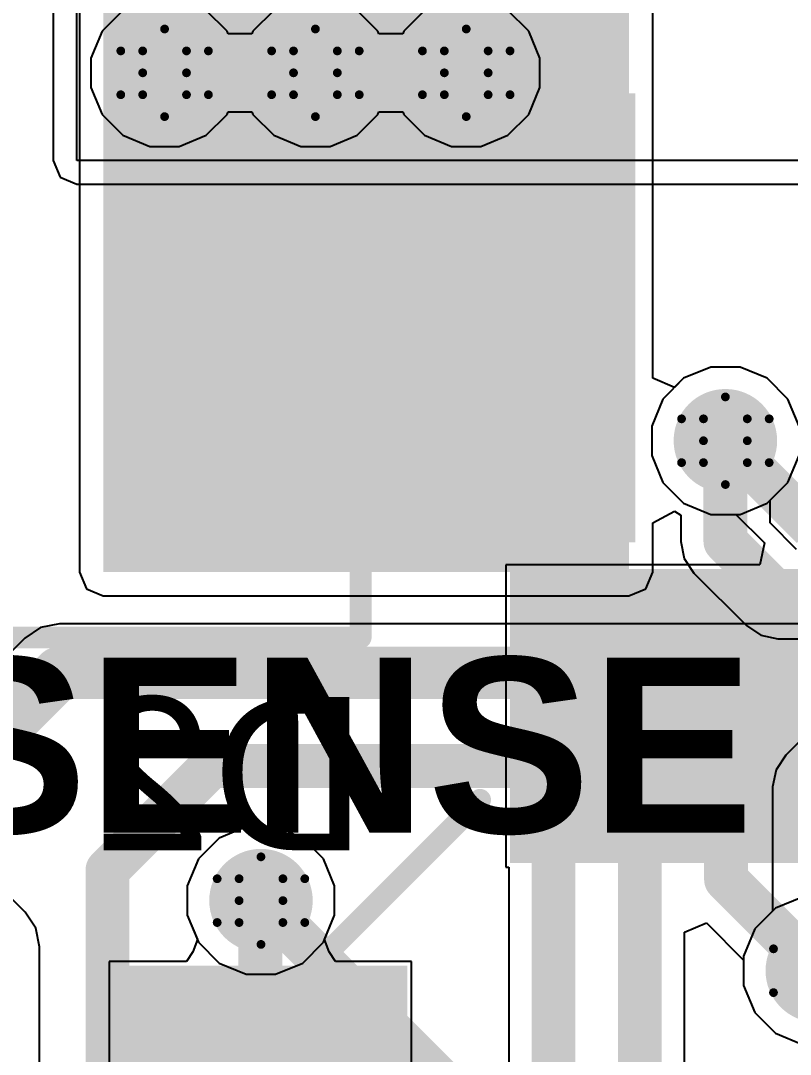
# Model space of a CAD drawing. Header units: inches. Extents: x -4 to 389, y 0 to 108.
# Drawn here: x 11.38 to 15.85, y 31.06 to 37.06 of the extents above; entities that cross this region are included whole.
import ezdxf

# ---------------------------------------------------------------- set-up
doc = ezdxf.new("R2010")
doc.units = ezdxf.units.IN
for name, color, linetype in [('Bottom Layer', 5, 'Continuous'), ('Bottom Overlay', 54, 'Continuous'), ('Bottom Paste', 16, 'Continuous'), ('Bottom Solder', 6, 'Continuous'), ('Drill Drawing', 1, 'Continuous'), ('Signal_1', 16, 'Continuous'), ('Signal_2', 76, 'Continuous'), ('Top Layer', 1, 'Continuous'), ('Top Overlay', 2, 'Continuous'), ('Top Paste', 8, 'Continuous'), ('Top Solder', 216, 'Continuous'), ('Via Holes', 16, 'Continuous')]:
    doc.layers.add(name, color=color, linetype=linetype)
doc.styles.add('Arial', font='', dxfattribs={"height": 0.2})
doc.styles.add('Arial_Bold', font='', dxfattribs={"height": 0.2})
doc.styles.get('Arial').set_extended_font_data('Arial')
doc.styles.get('Arial_Bold').set_extended_font_data('Arial', bold=True)

msp = doc.modelspace()

# ---------------------------------------------------------------- hatches: boundary and pattern name
at = {"layer": 'Bottom Layer'}
for points in [[(11.8618, 33.8582), (14.9098, 33.8582), (14.9098, 37.1094), (11.8618, 37.1094)], [(12.04400944, 34.13339884), (12.04400944, 36.53339912), (14.84400892, 36.53339912), (14.84400892, 34.13339884)]]:
    msp.add_hatch(color=5, dxfattribs=at).paths.add_polyline_path(points)
h = msp.add_hatch(color=5, dxfattribs=at)
edge = h.paths.add_edge_path()
edge.add_arc((12.2174, 36.7538), 0.2999994, 0, 360)
h = msp.add_hatch(color=5, dxfattribs=at)
edge = h.paths.add_edge_path()
edge.add_arc((13.0918204, 36.7538), 0.2999994, 0, 360)
h = msp.add_hatch(color=5, dxfattribs=at)
edge = h.paths.add_edge_path()
edge.add_arc((13.9662408, 36.7538), 0.2999994, 0, 360)
h = msp.add_hatch(color=5, dxfattribs=at)
edge = h.paths.add_edge_path()
edge.add_arc((15.46861524, 34.6202), 0.2999994, 0, 360)
h = msp.add_hatch(color=5, dxfattribs=at)
edge = h.paths.add_edge_path()
edge.add_arc((12.77621524, 31.9532), 0.2999994, 0, 360)
h = msp.add_hatch(color=5, dxfattribs=at)
edge = h.paths.add_edge_path()
edge.add_arc((16.00154788, 31.5468), 0.2999994, 0, 360)
at = {"layer": 'Bottom Paste'}
msp.add_hatch(color=16, dxfattribs=at).paths.add_polyline_path([(12.04400944, 34.13339884), (12.04400944, 36.53339912), (14.84400892, 36.53339912), (14.84400892, 34.13339884)])
at = {"layer": 'Bottom Solder'}
msp.add_hatch(color=6, dxfattribs=at).paths.add_polyline_path([(11.94240944, 34.03179884), (11.94240944, 36.63499912), (14.94560892, 36.63499912), (14.94560892, 34.03179884)])
at = {"layer": 'Signal_1'}
h = msp.add_hatch(color=16, dxfattribs=at)
edge = h.paths.add_edge_path()
edge.add_arc((12.2174, 36.7538), 0.2999994, 0, 360)
h = msp.add_hatch(color=16, dxfattribs=at)
edge = h.paths.add_edge_path()
edge.add_arc((13.0918204, 36.7538), 0.2999994, 0, 360)
h = msp.add_hatch(color=16, dxfattribs=at)
edge = h.paths.add_edge_path()
edge.add_arc((13.9662408, 36.7538), 0.2999994, 0, 360)
h = msp.add_hatch(color=16, dxfattribs=at)
edge = h.paths.add_edge_path()
edge.add_arc((15.46861524, 34.6202), 0.2999994, 0, 360)
h = msp.add_hatch(color=16, dxfattribs=at)
edge = h.paths.add_edge_path()
edge.add_arc((12.77621524, 31.9532), 0.2999994, 0, 360)
h = msp.add_hatch(color=16, dxfattribs=at)
edge = h.paths.add_edge_path()
edge.add_arc((16.00154788, 31.5468), 0.2999994, 0, 360)
at = {"layer": 'Signal_2'}
h = msp.add_hatch(color=76, dxfattribs=at)
edge = h.paths.add_edge_path()
edge.add_arc((12.2174, 36.7538), 0.2999994, 0, 360)
h = msp.add_hatch(color=76, dxfattribs=at)
edge = h.paths.add_edge_path()
edge.add_arc((13.0918204, 36.7538), 0.2999994, 0, 360)
h = msp.add_hatch(color=76, dxfattribs=at)
edge = h.paths.add_edge_path()
edge.add_arc((13.9662408, 36.7538), 0.2999994, 0, 360)
h = msp.add_hatch(color=76, dxfattribs=at)
edge = h.paths.add_edge_path()
edge.add_arc((15.46861524, 34.6202), 0.2999994, 0, 360)
h = msp.add_hatch(color=76, dxfattribs=at)
edge = h.paths.add_edge_path()
edge.add_arc((12.77621524, 31.9532), 0.2999994, 0, 360)
h = msp.add_hatch(color=76, dxfattribs=at)
edge = h.paths.add_edge_path()
edge.add_arc((16.00154788, 31.5468), 0.2999994, 0, 360)
at = {"layer": 'Top Layer'}
h = msp.add_hatch(color=1, dxfattribs=at)
edge = h.paths.add_edge_path()
edge.add_arc((12.2174, 36.7538), 0.2999994, 0, 360)
h = msp.add_hatch(color=1, dxfattribs=at)
edge = h.paths.add_edge_path()
edge.add_arc((13.0918204, 36.7538), 0.2999994, 0, 360)
h = msp.add_hatch(color=1, dxfattribs=at)
edge = h.paths.add_edge_path()
edge.add_arc((13.9662408, 36.7538), 0.2999994, 0, 360)
h = msp.add_hatch(color=1, dxfattribs=at)
edge = h.paths.add_edge_path()
edge.add_arc((15.46861524, 34.6202), 0.2999994, 0, 360)
for points in [[(14.62241678, 33.77379961), (14.62241678, 32.27380007), (14.32241738, 32.27380007), (14.32241738, 33.77379961)], [(15.12241832, 33.77379961), (15.12241832, 32.27380007), (14.82241892, 32.27380007), (14.82241892, 33.77379961)], [(15.62241986, 33.77379961), (15.62241986, 32.27380007), (15.32242046, 32.27380007), (15.32242046, 33.77379961)], [(16.12241886, 33.77379961), (16.12241886, 32.27380007), (15.82241946, 32.27380007), (15.82241946, 33.77379961)], [(12.02241817, 31.4738004), (13.52241771, 31.4738004), (13.52241771, 31.173801), (12.02241817, 31.173801)]]:
    msp.add_hatch(color=1, dxfattribs=at).paths.add_polyline_path(points)
h = msp.add_hatch(color=1, dxfattribs=at)
edge = h.paths.add_edge_path()
edge.add_arc((12.77621524, 31.9532), 0.2999994, 0, 360)
h = msp.add_hatch(color=1, dxfattribs=at)
edge = h.paths.add_edge_path()
edge.add_arc((16.00154788, 31.5468), 0.2999994, 0, 360)
at = {"layer": 'Top Paste'}
for points in [[(14.62241678, 33.77379961), (14.62241678, 32.27380007), (14.32241738, 32.27380007), (14.32241738, 33.77379961)], [(15.12241832, 33.77379961), (15.12241832, 32.27380007), (14.82241892, 32.27380007), (14.82241892, 33.77379961)], [(15.62241986, 33.77379961), (15.62241986, 32.27380007), (15.32242046, 32.27380007), (15.32242046, 33.77379961)], [(16.12241886, 33.77379961), (16.12241886, 32.27380007), (15.82241946, 32.27380007), (15.82241946, 33.77379961)], [(12.02241817, 31.4738004), (13.52241771, 31.4738004), (13.52241771, 31.173801), (12.02241817, 31.173801)]]:
    msp.add_hatch(color=8, dxfattribs=at).paths.add_polyline_path(points)
at = {"layer": 'Top Solder'}
for points in [[(14.72401678, 33.87539961), (14.72401678, 32.17220007), (14.22081738, 32.17220007), (14.22081738, 33.87539961)], [(15.22401832, 33.87539961), (15.22401832, 32.17220007), (14.72081892, 32.17220007), (14.72081892, 33.87539961)], [(15.72401986, 33.87539961), (15.72401986, 32.17220007), (15.22082046, 32.17220007), (15.22082046, 33.87539961)], [(16.22401886, 33.87539961), (16.22401886, 32.17220007), (15.72081946, 32.17220007), (15.72081946, 33.87539961)], [(11.92081817, 31.5754004), (13.62401771, 31.5754004), (13.62401771, 31.072201), (11.92081817, 31.072201)], [(11.92081817, 31.0754014), (13.62401771, 31.0754014), (13.62401771, 30.572202), (11.92081817, 30.572202)]]:
    msp.add_hatch(color=216, dxfattribs=at).paths.add_polyline_path(points)
at = {"layer": 'Via Holes'}
h = msp.add_hatch(color=7, dxfattribs=at)
edge = h.paths.add_edge_path()
edge.add_arc((12.2174, 36.7538), 0.1499997, 0, 360)
h = msp.add_hatch(color=7, dxfattribs=at)
edge = h.paths.add_edge_path()
edge.add_arc((13.0918204, 36.7538), 0.1499997, 0, 360)
h = msp.add_hatch(color=7, dxfattribs=at)
edge = h.paths.add_edge_path()
edge.add_arc((13.9662408, 36.7538), 0.1499997, 0, 360)
h = msp.add_hatch(color=7, dxfattribs=at)
edge = h.paths.add_edge_path()
edge.add_arc((15.46861524, 34.6202), 0.1499997, 0, 360)
h = msp.add_hatch(color=7, dxfattribs=at)
edge = h.paths.add_edge_path()
edge.add_arc((12.77621524, 31.9532), 0.1499997, 0, 360)

# ---------------------------------------------------------------- linework, layer by layer
at = {"layer": 'Bottom Layer'}
for p, q in [((11.7243352, 37.1094), (11.7243352, 33.8582)), ((15.0472648, 34.98232017999999), (15.0472648, 37.1094)), ((15.38368018, 35.0471994), (15.2267412, 34.98219064)), ((15.5535503, 35.0471994), (15.38368018, 35.0471994)), ((15.71048928, 34.98219064), (15.5535503, 35.0471994)), ((15.1742648, 34.92971424), (15.0472648, 34.98232017999999)), ((15.2267412, 34.98219064), (15.1742648, 34.92971424)), ((15.83060588, 34.86207404), (15.71048928, 34.98219064)), ((15.89561464, 34.70513506), (15.83060588, 34.86207404)), ((15.83060588, 34.37832596), (15.89561464, 34.53526494)), ((15.72757586, 34.27529594), (15.83060588, 34.37832596)), ((15.72757586, 34.14327182), (15.72757586, 34.27529594)), ((15.0472648, 34.1436071), (15.1742648, 34.21149114)), ((15.1742648, 34.21149114), (15.20962414, 34.18786406)), ((15.20962414, 34.18786406), (15.20962414, 34.036)), ((15.0472648, 33.8582), (15.0472648, 34.1436071)), ((15.88067182, 33.99017586), (15.72757586, 34.14327182)), ((15.20962414, 34.036), (15.22933708, 33.93689428)), ((15.22933708, 33.93689428), (15.28547616, 33.85287615999999)), ((11.7243352, 33.8582), (11.76459674, 33.76099674)), ((15.00700326, 33.76099674), (15.0472648, 33.8582)), ((15.28547616, 33.85287615999999), (15.59027616, 33.54807615999999)), ((11.76459674, 33.76099674), (11.8618, 33.7207352)), ((14.9098, 33.7207352), (15.00700326, 33.76099674)), ((11.8618, 33.7207352), (14.9098, 33.7207352)), ((15.59027616, 33.54807615999999), (15.67429428, 33.49193708)), ((15.67429428, 33.49193708), (15.7734, 33.47222414)), ((15.7734, 33.47222414), (18.3388, 33.47222414)), ((12.69128018, 32.3801994), (12.5343412, 32.31519064)), ((12.8611503, 32.3801994), (12.69128018, 32.3801994)), ((13.01808928, 32.31519064), (12.8611503, 32.3801994)), ((12.5343412, 32.31519064), (12.4142246, 32.19507403999999)), ((13.13820588, 32.19507403999999), (13.01808928, 32.31519064)), ((12.4142246, 32.19507403999999), (12.34921584, 32.03813505999999)), ((13.20321464, 32.03813505999999), (13.13820588, 32.19507403999999)), ((12.34921584, 32.03813505999999), (12.34921584, 31.86826494)), ((13.20321464, 31.86826494), (13.20321464, 32.03813505999999)), ((15.91661282, 31.9737994), (15.75967384, 31.90879064)), ((15.75967384, 31.90879064), (15.63955724, 31.78867404)), ((12.34921584, 31.86826494), (12.4142246, 31.71132596)), ((13.13820588, 31.71132596), (13.20321464, 31.86826494)), ((15.63955724, 31.78867404), (15.57454848, 31.63173506)), ((12.4142246, 31.71132596), (12.5343412, 31.59120936)), ((13.01808928, 31.59120936), (13.13820588, 31.71132596)), ((12.5343412, 31.59120936), (12.69128018, 31.5262006)), ((12.8611503, 31.5262006), (13.01808928, 31.59120936)), ((15.57454848, 31.63173506), (15.57454848, 31.46186494)), ((12.69128018, 31.5262006), (12.8611503, 31.5262006)), ((15.57454848, 31.46186494), (15.63955724, 31.30492596)), ((15.63955724, 31.30492596), (15.75967384, 31.18480936)), ((15.75967384, 31.18480936), (15.91661282, 31.1198006))]:
    msp.add_line(p, q, dxfattribs=at)
for points in [[(15.4686, 34.62018476, 0.254, 0.254, 0), (15.46861524, 34.6202, 0.254, 0.254, 0)], [(15.4686, 34.036, 0.254, 0.254, 0), (15.4686, 34.62018476, 0.254, 0.254, 0)], [(15.4686, 34.036, 0.254, 0.254, 0), (15.7734, 33.7312, 0.254, 0.254, 0)], [(15.7734, 33.7312, 0.254, 0.254, 0), (18.3388, 33.7312, 0.254, 0.254, 0)]]:
    msp.add_lwpolyline(points, format="xyseb", dxfattribs=at)
for points in [[(15.4051, 34.62018476, 0.127, 0.127, 1), (15.5321, 34.62018476, 0.127, 0.127, 1)], [(15.4051, 34.62018476, 0.127, 0.127, 1), (15.5321, 34.62018476, 0.127, 0.127, 1)], [(15.40511524, 34.6202, 0.127, 0.127, 1), (15.53211524, 34.6202, 0.127, 0.127, 1)], [(15.4051, 34.036, 0.127, 0.127, 1), (15.5321, 34.036, 0.127, 0.127, 1)], [(15.4051, 34.036, 0.127, 0.127, 1), (15.5321, 34.036, 0.127, 0.127, 1)], [(15.7099, 33.7312, 0.127, 0.127, 1), (15.8369, 33.7312, 0.127, 0.127, 1)], [(15.7099, 33.7312, 0.127, 0.127, 1), (15.8369, 33.7312, 0.127, 0.127, 1)]]:
    msp.add_lwpolyline(points, format="xyseb", close=True, dxfattribs=at)
at = {"layer": 'Bottom Overlay'}
for points in [[(13.3538087, 36.73039898, 0.127, 0.127, 0), (13.3538087, 37.18759898, 0.127, 0.127, 0)], [(13.3538087, 33.47919898, 0.127, 0.127, 0), (13.3538087, 33.93639898, 0.127, 0.127, 0)], [(8.553208699999999, 33.47919898, 0.127, 0.127, 0), (13.3538087, 33.47919898, 0.127, 0.127, 0)]]:
    msp.add_lwpolyline(points, format="xyseb", dxfattribs=at)
for points in [[(13.3220587, 36.73039898, 0.0635, 0.0635, 1), (13.3855587, 36.73039898, 0.0635, 0.0635, 1)], [(13.3220587, 33.93639898, 0.0635, 0.0635, 1), (13.3855587, 33.93639898, 0.0635, 0.0635, 1)], [(13.3220587, 33.47919898, 0.0635, 0.0635, 1), (13.3855587, 33.47919898, 0.0635, 0.0635, 1)], [(13.3220587, 33.47919898, 0.0635, 0.0635, 1), (13.3855587, 33.47919898, 0.0635, 0.0635, 1)]]:
    msp.add_lwpolyline(points, format="xyseb", close=True, dxfattribs=at)
at = {"layer": 'Drill Drawing'}
for points in [[(12.0904, 36.88079999999999, 0.0508, 0.0508, 0), (12.2174, 37.0078, 0.0508, 0.0508, 0)], [(12.2174, 37.0078, 0.0508, 0.0508, 0), (12.3444, 36.88079999999999, 0.0508, 0.0508, 0)], [(12.9648204, 36.88079999999999, 0.0508, 0.0508, 0), (13.0918204, 37.0078, 0.0508, 0.0508, 0)], [(13.0918204, 37.0078, 0.0508, 0.0508, 0), (13.2188204, 36.88079999999999, 0.0508, 0.0508, 0)], [(13.8392408, 36.88079999999999, 0.0508, 0.0508, 0), (13.9662408, 37.0078, 0.0508, 0.0508, 0)], [(13.9662408, 37.0078, 0.0508, 0.0508, 0), (14.0932408, 36.88079999999999, 0.0508, 0.0508, 0)], [(11.9634, 36.88079999999999, 0.0508, 0.0508, 0), (12.0904, 36.7538, 0.0508, 0.0508, 0)], [(11.9634, 36.88079999999999, 0.0508, 0.0508, 0), (12.0904, 36.88079999999999, 0.0508, 0.0508, 0)], [(12.3444, 36.88079999999999, 0.0508, 0.0508, 0), (12.4714, 36.88079999999999, 0.0508, 0.0508, 0)], [(12.3444, 36.7538, 0.0508, 0.0508, 0), (12.4714, 36.88079999999999, 0.0508, 0.0508, 0)], [(12.8378204, 36.88079999999999, 0.0508, 0.0508, 0), (12.9648204, 36.7538, 0.0508, 0.0508, 0)], [(12.8378204, 36.88079999999999, 0.0508, 0.0508, 0), (12.9648204, 36.88079999999999, 0.0508, 0.0508, 0)], [(13.2188204, 36.88079999999999, 0.0508, 0.0508, 0), (13.3458204, 36.88079999999999, 0.0508, 0.0508, 0)], [(13.2188204, 36.7538, 0.0508, 0.0508, 0), (13.3458204, 36.88079999999999, 0.0508, 0.0508, 0)], [(13.7122408, 36.88079999999999, 0.0508, 0.0508, 0), (13.8392408, 36.7538, 0.0508, 0.0508, 0)], [(13.7122408, 36.88079999999999, 0.0508, 0.0508, 0), (13.8392408, 36.88079999999999, 0.0508, 0.0508, 0)], [(14.0932408, 36.88079999999999, 0.0508, 0.0508, 0), (14.2202408, 36.88079999999999, 0.0508, 0.0508, 0)], [(14.0932408, 36.7538, 0.0508, 0.0508, 0), (14.2202408, 36.88079999999999, 0.0508, 0.0508, 0)], [(11.9634, 36.6268, 0.0508, 0.0508, 0), (12.0904, 36.7538, 0.0508, 0.0508, 0)], [(12.3444, 36.7538, 0.0508, 0.0508, 0), (12.4714, 36.6268, 0.0508, 0.0508, 0)], [(12.8378204, 36.6268, 0.0508, 0.0508, 0), (12.9648204, 36.7538, 0.0508, 0.0508, 0)], [(13.2188204, 36.7538, 0.0508, 0.0508, 0), (13.3458204, 36.6268, 0.0508, 0.0508, 0)], [(13.7122408, 36.6268, 0.0508, 0.0508, 0), (13.8392408, 36.7538, 0.0508, 0.0508, 0)], [(14.0932408, 36.7538, 0.0508, 0.0508, 0), (14.2202408, 36.6268, 0.0508, 0.0508, 0)], [(11.9634, 36.6268, 0.0508, 0.0508, 0), (12.0904, 36.6268, 0.0508, 0.0508, 0)], [(12.0904, 36.6268, 0.0508, 0.0508, 0), (12.2174, 36.4998, 0.0508, 0.0508, 0)], [(12.2174, 36.4998, 0.0508, 0.0508, 0), (12.3444, 36.6268, 0.0508, 0.0508, 0)], [(12.3444, 36.6268, 0.0508, 0.0508, 0), (12.4714, 36.6268, 0.0508, 0.0508, 0)], [(12.8378204, 36.6268, 0.0508, 0.0508, 0), (12.9648204, 36.6268, 0.0508, 0.0508, 0)], [(12.9648204, 36.6268, 0.0508, 0.0508, 0), (13.0918204, 36.4998, 0.0508, 0.0508, 0)], [(13.0918204, 36.4998, 0.0508, 0.0508, 0), (13.2188204, 36.6268, 0.0508, 0.0508, 0)], [(13.2188204, 36.6268, 0.0508, 0.0508, 0), (13.3458204, 36.6268, 0.0508, 0.0508, 0)], [(13.7122408, 36.6268, 0.0508, 0.0508, 0), (13.8392408, 36.6268, 0.0508, 0.0508, 0)], [(13.8392408, 36.6268, 0.0508, 0.0508, 0), (13.9662408, 36.4998, 0.0508, 0.0508, 0)], [(13.9662408, 36.4998, 0.0508, 0.0508, 0), (14.0932408, 36.6268, 0.0508, 0.0508, 0)], [(14.0932408, 36.6268, 0.0508, 0.0508, 0), (14.2202408, 36.6268, 0.0508, 0.0508, 0)], [(15.34161524, 34.7472, 0.0508, 0.0508, 0), (15.46861524, 34.87419999999999, 0.0508, 0.0508, 0)], [(15.46861524, 34.87419999999999, 0.0508, 0.0508, 0), (15.59561524, 34.7472, 0.0508, 0.0508, 0)], [(15.21461524, 34.7472, 0.0508, 0.0508, 0), (15.34161524, 34.6202, 0.0508, 0.0508, 0)], [(15.21461524, 34.7472, 0.0508, 0.0508, 0), (15.34161524, 34.7472, 0.0508, 0.0508, 0)], [(15.59561524, 34.7472, 0.0508, 0.0508, 0), (15.72261524, 34.7472, 0.0508, 0.0508, 0)], [(15.59561524, 34.6202, 0.0508, 0.0508, 0), (15.72261524, 34.7472, 0.0508, 0.0508, 0)], [(15.21461524, 34.4932, 0.0508, 0.0508, 0), (15.34161524, 34.6202, 0.0508, 0.0508, 0)], [(15.59561524, 34.6202, 0.0508, 0.0508, 0), (15.72261524, 34.4932, 0.0508, 0.0508, 0)], [(15.21461524, 34.4932, 0.0508, 0.0508, 0), (15.34161524, 34.4932, 0.0508, 0.0508, 0)], [(15.34161524, 34.4932, 0.0508, 0.0508, 0), (15.46861524, 34.3662, 0.0508, 0.0508, 0)], [(15.46861524, 34.3662, 0.0508, 0.0508, 0), (15.59561524, 34.4932, 0.0508, 0.0508, 0)], [(15.59561524, 34.4932, 0.0508, 0.0508, 0), (15.72261524, 34.4932, 0.0508, 0.0508, 0)], [(12.64921524, 32.0802, 0.0508, 0.0508, 0), (12.77621524, 32.2072, 0.0508, 0.0508, 0)], [(12.77621524, 32.2072, 0.0508, 0.0508, 0), (12.90321524, 32.0802, 0.0508, 0.0508, 0)], [(12.52221524, 32.0802, 0.0508, 0.0508, 0), (12.64921524, 31.9532, 0.0508, 0.0508, 0)], [(12.52221524, 32.0802, 0.0508, 0.0508, 0), (12.64921524, 32.0802, 0.0508, 0.0508, 0)], [(12.90321524, 32.0802, 0.0508, 0.0508, 0), (13.03021524, 32.0802, 0.0508, 0.0508, 0)], [(12.90321524, 31.9532, 0.0508, 0.0508, 0), (13.03021524, 32.0802, 0.0508, 0.0508, 0)], [(12.52221524, 31.8262, 0.0508, 0.0508, 0), (12.64921524, 31.9532, 0.0508, 0.0508, 0)], [(12.90321524, 31.9532, 0.0508, 0.0508, 0), (13.03021524, 31.8262, 0.0508, 0.0508, 0)], [(12.52221524, 31.8262, 0.0508, 0.0508, 0), (12.64921524, 31.8262, 0.0508, 0.0508, 0)], [(12.64921524, 31.8262, 0.0508, 0.0508, 0), (12.77621524, 31.6992, 0.0508, 0.0508, 0)], [(12.77621524, 31.6992, 0.0508, 0.0508, 0), (12.90321524, 31.8262, 0.0508, 0.0508, 0)], [(12.90321524, 31.8262, 0.0508, 0.0508, 0), (13.03021524, 31.8262, 0.0508, 0.0508, 0)], [(15.74754788, 31.6738, 0.0508, 0.0508, 0), (15.87454788, 31.5468, 0.0508, 0.0508, 0)], [(15.74754788, 31.6738, 0.0508, 0.0508, 0), (15.87454788, 31.6738, 0.0508, 0.0508, 0)], [(15.74754788, 31.4198, 0.0508, 0.0508, 0), (15.87454788, 31.5468, 0.0508, 0.0508, 0)], [(15.74754788, 31.4198, 0.0508, 0.0508, 0), (15.87454788, 31.4198, 0.0508, 0.0508, 0)]]:
    msp.add_lwpolyline(points, format="xyseb", dxfattribs=at)
for points in [[(12.2047, 37.0078, 0.0254, 0.0254, 1), (12.2301, 37.0078, 0.0254, 0.0254, 1)], [(12.2047, 37.0078, 0.0254, 0.0254, 1), (12.2301, 37.0078, 0.0254, 0.0254, 1)], [(13.0791204, 37.0078, 0.0254, 0.0254, 1), (13.1045204, 37.0078, 0.0254, 0.0254, 1)], [(13.0791204, 37.0078, 0.0254, 0.0254, 1), (13.1045204, 37.0078, 0.0254, 0.0254, 1)], [(13.9535408, 37.0078, 0.0254, 0.0254, 1), (13.9789408, 37.0078, 0.0254, 0.0254, 1)], [(13.9535408, 37.0078, 0.0254, 0.0254, 1), (13.9789408, 37.0078, 0.0254, 0.0254, 1)], [(11.9507, 36.88079999999999, 0.0254, 0.0254, 1), (11.9761, 36.88079999999999, 0.0254, 0.0254, 1)], [(11.9507, 36.88079999999999, 0.0254, 0.0254, 1), (11.9761, 36.88079999999999, 0.0254, 0.0254, 1)], [(12.0777, 36.88079999999999, 0.0254, 0.0254, 1), (12.1031, 36.88079999999999, 0.0254, 0.0254, 1)], [(12.0777, 36.88079999999999, 0.0254, 0.0254, 1), (12.1031, 36.88079999999999, 0.0254, 0.0254, 1)], [(12.3317, 36.88079999999999, 0.0254, 0.0254, 1), (12.3571, 36.88079999999999, 0.0254, 0.0254, 1)], [(12.3317, 36.88079999999999, 0.0254, 0.0254, 1), (12.3571, 36.88079999999999, 0.0254, 0.0254, 1)], [(12.4587, 36.88079999999999, 0.0254, 0.0254, 1), (12.4841, 36.88079999999999, 0.0254, 0.0254, 1)], [(12.4587, 36.88079999999999, 0.0254, 0.0254, 1), (12.4841, 36.88079999999999, 0.0254, 0.0254, 1)], [(12.8251204, 36.88079999999999, 0.0254, 0.0254, 1), (12.8505204, 36.88079999999999, 0.0254, 0.0254, 1)], [(12.8251204, 36.88079999999999, 0.0254, 0.0254, 1), (12.8505204, 36.88079999999999, 0.0254, 0.0254, 1)], [(12.9521204, 36.88079999999999, 0.0254, 0.0254, 1), (12.9775204, 36.88079999999999, 0.0254, 0.0254, 1)], [(12.9521204, 36.88079999999999, 0.0254, 0.0254, 1), (12.9775204, 36.88079999999999, 0.0254, 0.0254, 1)], [(13.2061204, 36.88079999999999, 0.0254, 0.0254, 1), (13.2315204, 36.88079999999999, 0.0254, 0.0254, 1)], [(13.2061204, 36.88079999999999, 0.0254, 0.0254, 1), (13.2315204, 36.88079999999999, 0.0254, 0.0254, 1)], [(13.3331204, 36.88079999999999, 0.0254, 0.0254, 1), (13.3585204, 36.88079999999999, 0.0254, 0.0254, 1)], [(13.3331204, 36.88079999999999, 0.0254, 0.0254, 1), (13.3585204, 36.88079999999999, 0.0254, 0.0254, 1)], [(13.6995408, 36.88079999999999, 0.0254, 0.0254, 1), (13.7249408, 36.88079999999999, 0.0254, 0.0254, 1)], [(13.6995408, 36.88079999999999, 0.0254, 0.0254, 1), (13.7249408, 36.88079999999999, 0.0254, 0.0254, 1)], [(13.8265408, 36.88079999999999, 0.0254, 0.0254, 1), (13.8519408, 36.88079999999999, 0.0254, 0.0254, 1)], [(13.8265408, 36.88079999999999, 0.0254, 0.0254, 1), (13.8519408, 36.88079999999999, 0.0254, 0.0254, 1)], [(14.0805408, 36.88079999999999, 0.0254, 0.0254, 1), (14.1059408, 36.88079999999999, 0.0254, 0.0254, 1)], [(14.0805408, 36.88079999999999, 0.0254, 0.0254, 1), (14.1059408, 36.88079999999999, 0.0254, 0.0254, 1)], [(14.2075408, 36.88079999999999, 0.0254, 0.0254, 1), (14.2329408, 36.88079999999999, 0.0254, 0.0254, 1)], [(14.2075408, 36.88079999999999, 0.0254, 0.0254, 1), (14.2329408, 36.88079999999999, 0.0254, 0.0254, 1)], [(12.0777, 36.7538, 0.0254, 0.0254, 1), (12.1031, 36.7538, 0.0254, 0.0254, 1)], [(12.0777, 36.7538, 0.0254, 0.0254, 1), (12.1031, 36.7538, 0.0254, 0.0254, 1)], [(12.3317, 36.7538, 0.0254, 0.0254, 1), (12.3571, 36.7538, 0.0254, 0.0254, 1)], [(12.3317, 36.7538, 0.0254, 0.0254, 1), (12.3571, 36.7538, 0.0254, 0.0254, 1)], [(12.9521204, 36.7538, 0.0254, 0.0254, 1), (12.9775204, 36.7538, 0.0254, 0.0254, 1)], [(12.9521204, 36.7538, 0.0254, 0.0254, 1), (12.9775204, 36.7538, 0.0254, 0.0254, 1)], [(13.2061204, 36.7538, 0.0254, 0.0254, 1), (13.2315204, 36.7538, 0.0254, 0.0254, 1)], [(13.2061204, 36.7538, 0.0254, 0.0254, 1), (13.2315204, 36.7538, 0.0254, 0.0254, 1)], [(13.8265408, 36.7538, 0.0254, 0.0254, 1), (13.8519408, 36.7538, 0.0254, 0.0254, 1)], [(13.8265408, 36.7538, 0.0254, 0.0254, 1), (13.8519408, 36.7538, 0.0254, 0.0254, 1)], [(14.0805408, 36.7538, 0.0254, 0.0254, 1), (14.1059408, 36.7538, 0.0254, 0.0254, 1)], [(14.0805408, 36.7538, 0.0254, 0.0254, 1), (14.1059408, 36.7538, 0.0254, 0.0254, 1)], [(11.9507, 36.6268, 0.0254, 0.0254, 1), (11.9761, 36.6268, 0.0254, 0.0254, 1)], [(11.9507, 36.6268, 0.0254, 0.0254, 1), (11.9761, 36.6268, 0.0254, 0.0254, 1)], [(12.0777, 36.6268, 0.0254, 0.0254, 1), (12.1031, 36.6268, 0.0254, 0.0254, 1)], [(12.0777, 36.6268, 0.0254, 0.0254, 1), (12.1031, 36.6268, 0.0254, 0.0254, 1)], [(12.3317, 36.6268, 0.0254, 0.0254, 1), (12.3571, 36.6268, 0.0254, 0.0254, 1)], [(12.3317, 36.6268, 0.0254, 0.0254, 1), (12.3571, 36.6268, 0.0254, 0.0254, 1)], [(12.4587, 36.6268, 0.0254, 0.0254, 1), (12.4841, 36.6268, 0.0254, 0.0254, 1)], [(12.4587, 36.6268, 0.0254, 0.0254, 1), (12.4841, 36.6268, 0.0254, 0.0254, 1)], [(12.8251204, 36.6268, 0.0254, 0.0254, 1), (12.8505204, 36.6268, 0.0254, 0.0254, 1)], [(12.8251204, 36.6268, 0.0254, 0.0254, 1), (12.8505204, 36.6268, 0.0254, 0.0254, 1)], [(12.9521204, 36.6268, 0.0254, 0.0254, 1), (12.9775204, 36.6268, 0.0254, 0.0254, 1)], [(12.9521204, 36.6268, 0.0254, 0.0254, 1), (12.9775204, 36.6268, 0.0254, 0.0254, 1)], [(13.2061204, 36.6268, 0.0254, 0.0254, 1), (13.2315204, 36.6268, 0.0254, 0.0254, 1)], [(13.2061204, 36.6268, 0.0254, 0.0254, 1), (13.2315204, 36.6268, 0.0254, 0.0254, 1)], [(13.3331204, 36.6268, 0.0254, 0.0254, 1), (13.3585204, 36.6268, 0.0254, 0.0254, 1)], [(13.3331204, 36.6268, 0.0254, 0.0254, 1), (13.3585204, 36.6268, 0.0254, 0.0254, 1)], [(13.6995408, 36.6268, 0.0254, 0.0254, 1), (13.7249408, 36.6268, 0.0254, 0.0254, 1)], [(13.6995408, 36.6268, 0.0254, 0.0254, 1), (13.7249408, 36.6268, 0.0254, 0.0254, 1)], [(13.8265408, 36.6268, 0.0254, 0.0254, 1), (13.8519408, 36.6268, 0.0254, 0.0254, 1)], [(13.8265408, 36.6268, 0.0254, 0.0254, 1), (13.8519408, 36.6268, 0.0254, 0.0254, 1)], [(14.0805408, 36.6268, 0.0254, 0.0254, 1), (14.1059408, 36.6268, 0.0254, 0.0254, 1)], [(14.0805408, 36.6268, 0.0254, 0.0254, 1), (14.1059408, 36.6268, 0.0254, 0.0254, 1)], [(14.2075408, 36.6268, 0.0254, 0.0254, 1), (14.2329408, 36.6268, 0.0254, 0.0254, 1)], [(14.2075408, 36.6268, 0.0254, 0.0254, 1), (14.2329408, 36.6268, 0.0254, 0.0254, 1)], [(12.2047, 36.4998, 0.0254, 0.0254, 1), (12.2301, 36.4998, 0.0254, 0.0254, 1)], [(12.2047, 36.4998, 0.0254, 0.0254, 1), (12.2301, 36.4998, 0.0254, 0.0254, 1)], [(13.0791204, 36.4998, 0.0254, 0.0254, 1), (13.1045204, 36.4998, 0.0254, 0.0254, 1)], [(13.0791204, 36.4998, 0.0254, 0.0254, 1), (13.1045204, 36.4998, 0.0254, 0.0254, 1)], [(13.9535408, 36.4998, 0.0254, 0.0254, 1), (13.9789408, 36.4998, 0.0254, 0.0254, 1)], [(13.9535408, 36.4998, 0.0254, 0.0254, 1), (13.9789408, 36.4998, 0.0254, 0.0254, 1)], [(15.45591524, 34.87419999999999, 0.0254, 0.0254, 1), (15.48131524, 34.87419999999999, 0.0254, 0.0254, 1)], [(15.45591524, 34.87419999999999, 0.0254, 0.0254, 1), (15.48131524, 34.87419999999999, 0.0254, 0.0254, 1)], [(15.20191524, 34.7472, 0.0254, 0.0254, 1), (15.22731524, 34.7472, 0.0254, 0.0254, 1)], [(15.20191524, 34.7472, 0.0254, 0.0254, 1), (15.22731524, 34.7472, 0.0254, 0.0254, 1)], [(15.32891524, 34.7472, 0.0254, 0.0254, 1), (15.35431524, 34.7472, 0.0254, 0.0254, 1)], [(15.32891524, 34.7472, 0.0254, 0.0254, 1), (15.35431524, 34.7472, 0.0254, 0.0254, 1)], [(15.58291524, 34.7472, 0.0254, 0.0254, 1), (15.60831524, 34.7472, 0.0254, 0.0254, 1)], [(15.58291524, 34.7472, 0.0254, 0.0254, 1), (15.60831524, 34.7472, 0.0254, 0.0254, 1)], [(15.70991524, 34.7472, 0.0254, 0.0254, 1), (15.73531524, 34.7472, 0.0254, 0.0254, 1)], [(15.70991524, 34.7472, 0.0254, 0.0254, 1), (15.73531524, 34.7472, 0.0254, 0.0254, 1)], [(15.32891524, 34.6202, 0.0254, 0.0254, 1), (15.35431524, 34.6202, 0.0254, 0.0254, 1)], [(15.32891524, 34.6202, 0.0254, 0.0254, 1), (15.35431524, 34.6202, 0.0254, 0.0254, 1)], [(15.58291524, 34.6202, 0.0254, 0.0254, 1), (15.60831524, 34.6202, 0.0254, 0.0254, 1)], [(15.58291524, 34.6202, 0.0254, 0.0254, 1), (15.60831524, 34.6202, 0.0254, 0.0254, 1)], [(15.20191524, 34.4932, 0.0254, 0.0254, 1), (15.22731524, 34.4932, 0.0254, 0.0254, 1)], [(15.20191524, 34.4932, 0.0254, 0.0254, 1), (15.22731524, 34.4932, 0.0254, 0.0254, 1)], [(15.32891524, 34.4932, 0.0254, 0.0254, 1), (15.35431524, 34.4932, 0.0254, 0.0254, 1)], [(15.32891524, 34.4932, 0.0254, 0.0254, 1), (15.35431524, 34.4932, 0.0254, 0.0254, 1)], [(15.58291524, 34.4932, 0.0254, 0.0254, 1), (15.60831524, 34.4932, 0.0254, 0.0254, 1)], [(15.58291524, 34.4932, 0.0254, 0.0254, 1), (15.60831524, 34.4932, 0.0254, 0.0254, 1)], [(15.70991524, 34.4932, 0.0254, 0.0254, 1), (15.73531524, 34.4932, 0.0254, 0.0254, 1)], [(15.70991524, 34.4932, 0.0254, 0.0254, 1), (15.73531524, 34.4932, 0.0254, 0.0254, 1)], [(15.45591524, 34.3662, 0.0254, 0.0254, 1), (15.48131524, 34.3662, 0.0254, 0.0254, 1)], [(15.45591524, 34.3662, 0.0254, 0.0254, 1), (15.48131524, 34.3662, 0.0254, 0.0254, 1)], [(12.76351524, 32.2072, 0.0254, 0.0254, 1), (12.78891524, 32.2072, 0.0254, 0.0254, 1)], [(12.76351524, 32.2072, 0.0254, 0.0254, 1), (12.78891524, 32.2072, 0.0254, 0.0254, 1)], [(12.50951524, 32.0802, 0.0254, 0.0254, 1), (12.53491524, 32.0802, 0.0254, 0.0254, 1)], [(12.50951524, 32.0802, 0.0254, 0.0254, 1), (12.53491524, 32.0802, 0.0254, 0.0254, 1)], [(12.63651524, 32.0802, 0.0254, 0.0254, 1), (12.66191524, 32.0802, 0.0254, 0.0254, 1)], [(12.63651524, 32.0802, 0.0254, 0.0254, 1), (12.66191524, 32.0802, 0.0254, 0.0254, 1)], [(12.89051524, 32.0802, 0.0254, 0.0254, 1), (12.91591524, 32.0802, 0.0254, 0.0254, 1)], [(12.89051524, 32.0802, 0.0254, 0.0254, 1), (12.91591524, 32.0802, 0.0254, 0.0254, 1)], [(13.01751524, 32.0802, 0.0254, 0.0254, 1), (13.04291524, 32.0802, 0.0254, 0.0254, 1)], [(13.01751524, 32.0802, 0.0254, 0.0254, 1), (13.04291524, 32.0802, 0.0254, 0.0254, 1)], [(12.63651524, 31.9532, 0.0254, 0.0254, 1), (12.66191524, 31.9532, 0.0254, 0.0254, 1)], [(12.63651524, 31.9532, 0.0254, 0.0254, 1), (12.66191524, 31.9532, 0.0254, 0.0254, 1)], [(12.89051524, 31.9532, 0.0254, 0.0254, 1), (12.91591524, 31.9532, 0.0254, 0.0254, 1)], [(12.89051524, 31.9532, 0.0254, 0.0254, 1), (12.91591524, 31.9532, 0.0254, 0.0254, 1)], [(12.50951524, 31.8262, 0.0254, 0.0254, 1), (12.53491524, 31.8262, 0.0254, 0.0254, 1)], [(12.50951524, 31.8262, 0.0254, 0.0254, 1), (12.53491524, 31.8262, 0.0254, 0.0254, 1)], [(12.63651524, 31.8262, 0.0254, 0.0254, 1), (12.66191524, 31.8262, 0.0254, 0.0254, 1)], [(12.63651524, 31.8262, 0.0254, 0.0254, 1), (12.66191524, 31.8262, 0.0254, 0.0254, 1)], [(12.89051524, 31.8262, 0.0254, 0.0254, 1), (12.91591524, 31.8262, 0.0254, 0.0254, 1)], [(12.89051524, 31.8262, 0.0254, 0.0254, 1), (12.91591524, 31.8262, 0.0254, 0.0254, 1)], [(13.01751524, 31.8262, 0.0254, 0.0254, 1), (13.04291524, 31.8262, 0.0254, 0.0254, 1)], [(13.01751524, 31.8262, 0.0254, 0.0254, 1), (13.04291524, 31.8262, 0.0254, 0.0254, 1)], [(12.76351524, 31.6992, 0.0254, 0.0254, 1), (12.78891524, 31.6992, 0.0254, 0.0254, 1)], [(12.76351524, 31.6992, 0.0254, 0.0254, 1), (12.78891524, 31.6992, 0.0254, 0.0254, 1)], [(15.73484788, 31.6738, 0.0254, 0.0254, 1), (15.76024788, 31.6738, 0.0254, 0.0254, 1)], [(15.73484788, 31.6738, 0.0254, 0.0254, 1), (15.76024788, 31.6738, 0.0254, 0.0254, 1)], [(15.73484788, 31.4198, 0.0254, 0.0254, 1), (15.76024788, 31.4198, 0.0254, 0.0254, 1)], [(15.73484788, 31.4198, 0.0254, 0.0254, 1), (15.76024788, 31.4198, 0.0254, 0.0254, 1)]]:
    msp.add_lwpolyline(points, format="xyseb", close=True, dxfattribs=at)
at = {"layer": 'Signal_1'}
for p, q in [((11.97552596, 37.11579064), (11.85540936, 36.99567404)), ((12.57939064, 36.99567404), (12.45927404, 37.11579064)), ((12.84994636, 37.11579064), (12.72982976, 36.99567404)), ((13.45381104, 36.99567404), (13.33369444, 37.11579064)), ((13.72436676, 37.11579064), (13.60425016, 36.99567404)), ((14.32823144, 36.99567404), (14.20811484, 37.11579064)), ((11.85540936, 36.99567404), (11.7904006, 36.83873506)), ((12.5858778, 36.98001494), (12.57939064, 36.99567404)), ((12.72982976, 36.99567404), (12.7233426, 36.98001494)), ((13.4602982, 36.98001494), (13.45381104, 36.99567404)), ((13.60425016, 36.99567404), (13.597763, 36.98001494)), ((14.3932402, 36.83873506), (14.32823144, 36.99567404)), ((12.7233426, 36.98001494), (12.5858778, 36.98001494)), ((13.597763, 36.98001494), (13.4602982, 36.98001494)), ((11.7904006, 36.83873506), (11.7904006, 36.66886494)), ((14.3932402, 36.66886494), (14.3932402, 36.83873506)), ((11.7904006, 36.66886494), (11.85540936, 36.51192595999999)), ((14.32823144, 36.51192595999999), (14.3932402, 36.66886494)), ((11.85540936, 36.51192595999999), (11.97552596, 36.39180936)), ((12.45927404, 36.39180936), (12.57939064, 36.51192595999999)), ((12.57939064, 36.51192595999999), (12.5858778, 36.52758505999999)), ((12.5858778, 36.52758505999999), (12.7233426, 36.52758505999999)), ((12.7233426, 36.52758505999999), (12.72982976, 36.51192595999999)), ((12.72982976, 36.51192595999999), (12.84994636, 36.39180936)), ((13.33369444, 36.39180936), (13.45381104, 36.51192595999999)), ((13.45381104, 36.51192595999999), (13.4602982, 36.52758505999999)), ((13.4602982, 36.52758505999999), (13.597763, 36.52758505999999)), ((13.597763, 36.52758505999999), (13.60425016, 36.51192595999999)), ((13.60425016, 36.51192595999999), (13.72436676, 36.39180936)), ((14.20811484, 36.39180936), (14.32823144, 36.51192595999999)), ((11.97552596, 36.39180936), (12.13246494, 36.3268006)), ((12.30233506, 36.3268006), (12.45927404, 36.39180936)), ((12.84994636, 36.39180936), (13.00688534, 36.3268006)), ((13.17675546, 36.3268006), (13.33369444, 36.39180936)), ((13.72436676, 36.39180936), (13.88130574, 36.3268006)), ((14.05117586, 36.3268006), (14.20811484, 36.39180936)), ((12.13246494, 36.3268006), (12.30233506, 36.3268006)), ((13.00688534, 36.3268006), (13.17675546, 36.3268006)), ((13.88130574, 36.3268006), (14.05117586, 36.3268006)), ((15.38368018, 35.0471994), (15.2267412, 34.98219064)), ((15.5535503, 35.0471994), (15.38368018, 35.0471994)), ((15.71048928, 34.98219064), (15.5535503, 35.0471994)), ((15.2267412, 34.98219064), (15.1066246, 34.86207404)), ((15.83060588, 34.86207404), (15.71048928, 34.98219064)), ((15.1066246, 34.86207404), (15.04161584, 34.70513506)), ((15.89561464, 34.70513506), (15.83060588, 34.86207404)), ((15.04161584, 34.70513506), (15.04161584, 34.53526494)), ((15.04161584, 34.53526494), (15.1066246, 34.37832596)), ((15.83060588, 34.37832596), (15.89561464, 34.53526494)), ((15.1066246, 34.37832596), (15.2267412, 34.25820936)), ((15.71048928, 34.25820936), (15.83060588, 34.37832596)), ((15.2267412, 34.25820936), (15.38368018, 34.1932006)), ((15.5535503, 34.1932006), (15.71048928, 34.25820936)), ((15.38368018, 34.1932006), (15.5535503, 34.1932006)), ((16.95418758, 33.93202002), (15.81842404, 32.79625648)), ((11.40871226, 31.88676376), (9.7082737, 33.58720486)), ((15.81842404, 32.79625648), (15.76228496, 32.71223835999999)), ((15.76228496, 32.71223835999999), (15.74257202, 32.61313264)), ((15.74257202, 32.61313264), (15.74257202, 31.89168882)), ((12.69128018, 32.3801994), (12.5343412, 32.31519064)), ((12.8611503, 32.3801994), (12.69128018, 32.3801994)), ((13.01808928, 32.31519064), (12.8611503, 32.3801994)), ((12.5343412, 32.31519064), (12.4142246, 32.19507403999999)), ((13.13820588, 32.19507403999999), (13.01808928, 32.31519064)), ((12.4142246, 32.19507403999999), (12.34921584, 32.03813505999999)), ((13.20321464, 32.03813505999999), (13.13820588, 32.19507403999999)), ((12.34921584, 32.03813505999999), (12.34921584, 31.86826494)), ((13.20321464, 31.86826494), (13.20321464, 32.03813505999999)), ((15.74257202, 31.89168882), (15.63955724, 31.78867404)), ((11.40871988, 31.88675868), (11.40871226, 31.88676376)), ((11.47047236, 31.79433824), (11.40871988, 31.88675868)), ((12.34921584, 31.86826494), (12.4142246, 31.71132596)), ((13.13820588, 31.71132596), (13.20321464, 31.86826494)), ((11.49215888, 31.68532144), (11.47047236, 31.79433824)), ((15.63955724, 31.78867404), (15.57454848, 31.63173506)), ((12.4142246, 31.71132596), (12.5343412, 31.59120936)), ((13.01808928, 31.59120936), (13.13820588, 31.71132596)), ((11.49215634, 31.68530874), (11.49215888, 31.68532144)), ((11.49215634, 30.16155766), (11.49215634, 31.68530874)), ((12.5343412, 31.59120936), (12.69128018, 31.5262006)), ((12.8611503, 31.5262006), (13.01808928, 31.59120936)), ((15.57454848, 31.63173506), (15.57454848, 31.46186494)), ((12.69128018, 31.5262006), (12.8611503, 31.5262006)), ((15.57454848, 31.46186494), (15.63955724, 31.30492596)), ((15.63955724, 31.30492596), (15.75967384, 31.18480936)), ((15.75967384, 31.18480936), (15.91661282, 31.1198006))]:
    msp.add_line(p, q, dxfattribs=at)
at = {"layer": 'Signal_2'}
for p, q in [((11.5719352, 43.70842414), (11.5719352, 36.24578984)), ((11.7094, 36.24578984), (11.7094, 43.70842414)), ((11.5719352, 36.24578984), (11.61219674, 36.14858658)), ((19.7866127, 36.2458), (11.7094, 36.24578984)), ((11.61219674, 36.14858658), (11.7094, 36.10832504)), ((11.7094, 36.10832504), (19.7866127, 36.1083352)), ((15.38368018, 35.0471994), (15.2267412, 34.98219064)), ((15.5535503, 35.0471994), (15.38368018, 35.0471994)), ((15.71048928, 34.98219064), (15.5535503, 35.0471994)), ((15.2267412, 34.98219064), (15.1066246, 34.86207404)), ((15.83060588, 34.86207404), (15.71048928, 34.98219064)), ((15.1066246, 34.86207404), (15.04161584, 34.70513506)), ((15.89561464, 34.70513506), (15.83060588, 34.86207404)), ((15.04161584, 34.70513506), (15.04161584, 34.53526494)), ((15.04161584, 34.53526494), (15.1066246, 34.37832596)), ((15.83060588, 34.37832596), (15.89561464, 34.53526494)), ((15.1066246, 34.37832596), (15.2267412, 34.25820936)), ((15.71048928, 34.25820936), (15.83060588, 34.37832596)), ((15.2267412, 34.25820936), (15.38368018, 34.1932006)), ((15.5535503, 34.1932006), (15.71048928, 34.25820936)), ((15.38368018, 34.1932006), (15.5535503, 34.1932006)), ((11.49878574, 33.53719226), (11.4063653, 33.47543977999999)), ((11.60780254, 33.55887878), (11.49878574, 33.53719226)), ((11.60781524, 33.55887624), (11.60780254, 33.55887878)), ((17.47620076, 33.55887624), (11.60781524, 33.55887624)), ((11.40636022, 33.47543216), (10.3097203, 32.37879478)), ((11.4063653, 33.47543977999999), (11.40636022, 33.47543216))]:
    msp.add_line(p, q, dxfattribs=at)
for points in [[(10.51115754, 32.17735754, 0.3048, 0.3048, 0), (11.60780254, 33.27400254, 0.3048, 0.3048, 0)], [(11.60780254, 33.27400254, 0.3048, 0.3048, 0), (17.59420154, 33.27400254, 0.3048, 0.3048, 0)], [(11.88615098, 32.13033198, 0.254, 0.254, 0), (12.49010202, 32.73428302, 0.254, 0.254, 0)], [(12.49010202, 32.73428302, 0.254, 0.254, 0), (18.90020858, 32.73428302, 0.254, 0.254, 0)], [(11.88615098, 28.95495098, 0.254, 0.254, 0), (11.88615098, 32.13033198, 0.254, 0.254, 0)], [(12.77621524, 31.9532, 0.254, 0.254, 0), (13.94461524, 30.7848, 0.254, 0.254, 0)]]:
    msp.add_lwpolyline(points, format="xyseb", dxfattribs=at)
for points in [[(11.53160254, 33.27400254, 0.1524, 0.1524, 1), (11.68400254, 33.27400254, 0.1524, 0.1524, 1)], [(11.53160254, 33.27400254, 0.1524, 0.1524, 1), (11.68400254, 33.27400254, 0.1524, 0.1524, 1)], [(12.42660202, 32.73428302, 0.127, 0.127, 1), (12.55360202, 32.73428302, 0.127, 0.127, 1)], [(12.42660202, 32.73428302, 0.127, 0.127, 1), (12.55360202, 32.73428302, 0.127, 0.127, 1)], [(11.82265098, 32.13033198, 0.127, 0.127, 1), (11.94965098, 32.13033198, 0.127, 0.127, 1)], [(11.82265098, 32.13033198, 0.127, 0.127, 1), (11.94965098, 32.13033198, 0.127, 0.127, 1)], [(12.71271524, 31.9532, 0.127, 0.127, 1), (12.83971524, 31.9532, 0.127, 0.127, 1)]]:
    msp.add_lwpolyline(points, format="xyseb", close=True, dxfattribs=at)
at = {"layer": 'Top Layer'}
for p, q in [((11.97552596, 37.11579064), (11.85540936, 36.99567404)), ((12.57939064, 36.99567404), (12.45927404, 37.11579064)), ((12.84994636, 37.11579064), (12.72982976, 36.99567404)), ((13.45381104, 36.99567404), (13.33369444, 37.11579064)), ((13.72436676, 37.11579064), (13.60425016, 36.99567404)), ((14.32823144, 36.99567404), (14.20811484, 37.11579064)), ((11.85540936, 36.99567404), (11.7904006, 36.83873506)), ((12.5858778, 36.98001494), (12.57939064, 36.99567404)), ((12.72982976, 36.99567404), (12.7233426, 36.98001494)), ((13.4602982, 36.98001494), (13.45381104, 36.99567404)), ((13.60425016, 36.99567404), (13.597763, 36.98001494)), ((14.3932402, 36.83873506), (14.32823144, 36.99567404)), ((12.7233426, 36.98001494), (12.5858778, 36.98001494)), ((13.597763, 36.98001494), (13.4602982, 36.98001494)), ((11.7904006, 36.83873506), (11.7904006, 36.66886494)), ((14.3932402, 36.66886494), (14.3932402, 36.83873506)), ((11.7904006, 36.66886494), (11.85540936, 36.51192595999999)), ((14.32823144, 36.51192595999999), (14.3932402, 36.66886494)), ((11.85540936, 36.51192595999999), (11.97552596, 36.39180936)), ((12.45927404, 36.39180936), (12.57939064, 36.51192595999999)), ((12.57939064, 36.51192595999999), (12.5858778, 36.52758505999999)), ((12.5858778, 36.52758505999999), (12.7233426, 36.52758505999999)), ((12.7233426, 36.52758505999999), (12.72982976, 36.51192595999999)), ((12.72982976, 36.51192595999999), (12.84994636, 36.39180936)), ((13.33369444, 36.39180936), (13.45381104, 36.51192595999999)), ((13.45381104, 36.51192595999999), (13.4602982, 36.52758505999999)), ((13.4602982, 36.52758505999999), (13.597763, 36.52758505999999)), ((13.597763, 36.52758505999999), (13.60425016, 36.51192595999999)), ((13.60425016, 36.51192595999999), (13.72436676, 36.39180936)), ((14.20811484, 36.39180936), (14.32823144, 36.51192595999999)), ((11.97552596, 36.39180936), (12.13246494, 36.3268006)), ((12.30233506, 36.3268006), (12.45927404, 36.39180936)), ((12.84994636, 36.39180936), (13.00688534, 36.3268006)), ((13.17675546, 36.3268006), (13.33369444, 36.39180936)), ((13.72436676, 36.39180936), (13.88130574, 36.3268006)), ((14.05117586, 36.3268006), (14.20811484, 36.39180936)), ((12.13246494, 36.3268006), (12.30233506, 36.3268006)), ((13.00688534, 36.3268006), (13.17675546, 36.3268006)), ((13.88130574, 36.3268006), (14.05117586, 36.3268006)), ((15.38368018, 35.0471994), (15.2267412, 34.98219064)), ((15.5535503, 35.0471994), (15.38368018, 35.0471994)), ((15.71048928, 34.98219064), (15.5535503, 35.0471994)), ((15.2267412, 34.98219064), (15.1066246, 34.86207404)), ((15.83060588, 34.86207404), (15.71048928, 34.98219064)), ((15.1066246, 34.86207404), (15.04161584, 34.70513506)), ((15.89561464, 34.70513506), (15.83060588, 34.86207404)), ((15.04161584, 34.70513506), (15.04161584, 34.53526494)), ((15.04161584, 34.53526494), (15.1066246, 34.37832596)), ((15.1066246, 34.37832596), (15.2267412, 34.25820936)), ((15.2267412, 34.25820936), (15.38368018, 34.1932006)), ((15.38368018, 34.1932006), (15.52936696, 34.1932006)), ((15.52936696, 34.1932006), (15.69476922, 34.02779834)), ((15.69476922, 34.02779834), (15.6683583, 33.90079833999999)), ((15.6683583, 33.90079833999999), (14.19541738, 33.90079833999999)), ((14.19541738, 33.90079833999999), (14.19541738, 32.14680134)), ((12.69128018, 32.3801994), (12.5343412, 32.31519064)), ((12.8611503, 32.3801994), (12.69128018, 32.3801994)), ((13.01808928, 32.31519064), (12.8611503, 32.3801994)), ((12.5343412, 32.31519064), (12.4142246, 32.19507403999999)), ((13.13820588, 32.19507403999999), (13.01808928, 32.31519064)), ((12.4142246, 32.19507403999999), (12.34921584, 32.03813505999999)), ((13.20321464, 32.03813505999999), (13.13820588, 32.19507403999999)), ((14.19541738, 32.14680134), (14.21344122, 32.14680134)), ((14.21344122, 32.14680134), (14.21344122, 30.25698292)), ((12.34921584, 32.03813505999999), (12.34921584, 31.86826494)), ((13.20321464, 31.86826494), (13.20321464, 32.03813505999999)), ((12.34921584, 31.86826494), (12.40739962, 31.7278004)), ((13.14503086, 31.7278004), (13.20321464, 31.86826494)), ((15.23139448, 31.77109978), (15.35839448, 31.82370572)), ((15.23139448, 30.6516532), (15.23139448, 31.77109978)), ((15.35839448, 31.82370572), (15.57454848, 31.60755172)), ((12.40739962, 31.7278004), (12.38038672, 31.65719094)), ((13.17204376, 31.65719094), (13.14503086, 31.7278004)), ((12.38038672, 31.65719094), (12.34514422, 31.6008004)), ((13.20728626, 31.6008004), (13.17204376, 31.65719094)), ((12.34514422, 31.6008004), (11.89541944, 31.6008004)), ((11.89541944, 31.6008004), (11.89541944, 30.546802)), ((13.64941644, 31.6008004), (13.20728626, 31.6008004)), ((13.64941644, 30.546802), (13.64941644, 31.6008004)), ((15.57454848, 31.60755172), (15.57454848, 31.46186494)), ((15.57454848, 31.46186494), (15.63955724, 31.30492596)), ((15.63955724, 31.30492596), (15.75967384, 31.18480936)), ((15.75967384, 31.18480936), (15.91661282, 31.1198006))]:
    msp.add_line(p, q, dxfattribs=at)
for points in [[(15.46861524, 34.6202, 0.254, 0.254, 0), (15.97241916, 34.11639608, 0.254, 0.254, 0)], [(14.47241708, 30.25698292, 0.254, 0.254, 0), (14.47241708, 33.02379984, 0.254, 0.254, 0)], [(14.97241862, 30.54438138, 0.254, 0.254, 0), (14.97241862, 33.02379984, 0.254, 0.254, 0)], [(15.47242016, 32.07592772, 0.254, 0.254, 0), (15.47242016, 33.02379984, 0.254, 0.254, 0)], [(15.47242016, 32.07592772, 0.254, 0.254, 0), (16.00154788, 31.5468, 0.254, 0.254, 0)], [(12.77241794, 31.9494027, 0.254, 0.254, 0), (12.77621524, 31.9532, 0.254, 0.254, 0)], [(12.77241794, 31.3238007, 0.254, 0.254, 0), (12.77241794, 31.9494027, 0.254, 0.254, 0)], [(12.77241794, 31.3238007, 0.254, 0.254, 0), (12.78152638, 31.33290914, 0.254, 0.254, 0)]]:
    msp.add_lwpolyline(points, format="xyseb", dxfattribs=at)
for points in [[(15.40511524, 34.6202, 0.127, 0.127, 1), (15.53211524, 34.6202, 0.127, 0.127, 1)], [(14.40891708, 33.02379984, 0.127, 0.127, 1), (14.53591708, 33.02379984, 0.127, 0.127, 1)], [(14.90891862, 33.02379984, 0.127, 0.127, 1), (15.03591862, 33.02379984, 0.127, 0.127, 1)], [(15.40892016, 33.02379984, 0.127, 0.127, 1), (15.53592016, 33.02379984, 0.127, 0.127, 1)], [(15.40892016, 32.07592772, 0.127, 0.127, 1), (15.53592016, 32.07592772, 0.127, 0.127, 1)], [(15.40892016, 32.07592772, 0.127, 0.127, 1), (15.53592016, 32.07592772, 0.127, 0.127, 1)], [(12.70891794, 31.9494027, 0.127, 0.127, 1), (12.83591794, 31.9494027, 0.127, 0.127, 1)], [(12.70891794, 31.9494027, 0.127, 0.127, 1), (12.83591794, 31.9494027, 0.127, 0.127, 1)], [(12.71271524, 31.9532, 0.127, 0.127, 1), (12.83971524, 31.9532, 0.127, 0.127, 1)], [(12.70891794, 31.3238007, 0.127, 0.127, 1), (12.83591794, 31.3238007, 0.127, 0.127, 1)], [(12.70891794, 31.3238007, 0.127, 0.127, 1), (12.83591794, 31.3238007, 0.127, 0.127, 1)], [(12.71802638, 31.33290914, 0.127, 0.127, 1), (12.84502638, 31.33290914, 0.127, 0.127, 1)]]:
    msp.add_lwpolyline(points, format="xyseb", close=True, dxfattribs=at)
at = {"layer": 'Top Overlay'}
msp.add_lwpolyline([(13.18262032, 31.6738, 0.127, 0.127, 0), (14.04622032, 32.5374, 0.127, 0.127, 0)], format="xyseb", dxfattribs=at)
for points in [[(14.01447032, 32.5374, 0.0635, 0.0635, 1), (14.07797032, 32.5374, 0.0635, 0.0635, 1)], [(13.15087032, 31.6738, 0.0635, 0.0635, 1), (13.21437032, 31.6738, 0.0635, 0.0635, 1)]]:
    msp.add_lwpolyline(points, format="xyseb", close=True, dxfattribs=at)

# ---------------------------------------------------------------- texts
at = {"layer": 'Bottom Overlay', "style": 'Arial', "text_generation_flag": 2}
msp.add_text('D2', height=0.889, dxfattribs=at).set_placement((13.38979288, 32.24544478))
at = {"layer": 'Top Overlay', "style": 'Arial_Bold'}
msp.add_text('MOTOR6_SENSE', height=1.016, rotation=360, dxfattribs=at).set_placement((3.9632636, 32.3464682))

doc.saveas('drawing.dxf')
